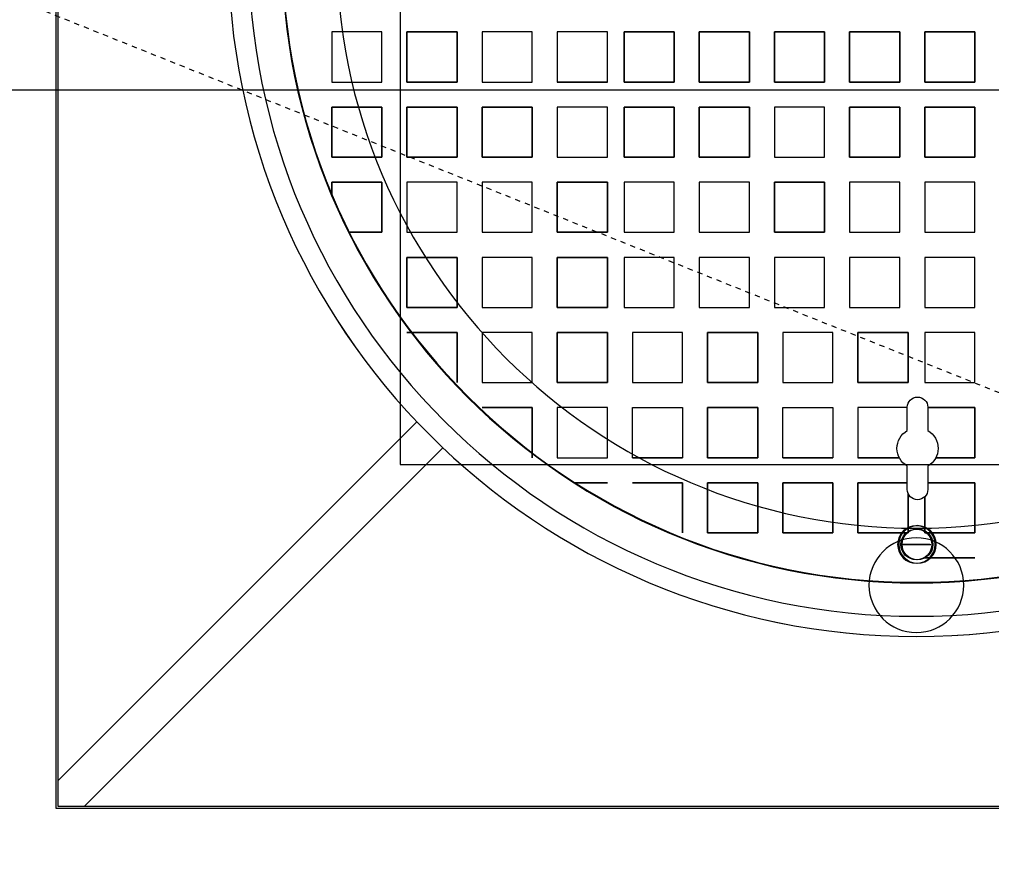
# Model space of a CAD drawing. Header units: millimetres. Extents: x 962 to 241049, y -15958 to 84407.
# Drawn here: x 162134 to 162699, y 18710 to 19197 of the extents above; entities that cross this region are included whole.
import ezdxf

# ---------------------------------------------------------------- set-up
doc = ezdxf.new("R2010")
doc.units = ezdxf.units.MM
doc.linetypes.add('Dash', pattern=[6, 3, -3])
for name, color, linetype, lineweight in [('A-ANNO-DIMS', 211, 'Continuous', 9), ('A-ANNO-DIMS-160', 211, 'Continuous', 9), ('C-PRKG', 70, 'Continuous', 9), ('C-PRKG-HDLN', 70, 'Dash', 9), ('G-IMPT', 8, 'Continuous', 9), ('M-EQPM', 50, 'Continuous', 9)]:
    doc.layers.add(name, color=color, linetype=linetype, lineweight=lineweight)
doc.styles.add('UTM Avo', font='UTM Avo.ttf', dxfattribs={"width": 0.9, "height": 400})
doc.dimstyles.new('1_Dim_chi_tiet_2_5', dxfattribs={"dimscale": 304.8, "dimtxt": 399.720379, "dimasz": 0.629921, "dimexe": 0.524934, "dimexo": 0.0625, "dimgap": 0.052493, "dimtad": 1, "dimdec": 0, "dimrnd": 5, "dimzin": 0, "dimdsep": 46, "dimtxsty": 'UTM Avo', "dimblk1": 'OBLIQUE', "dimblk2": 'OBLIQUE', "dimsah": 1, "dimcen": 0.09, "dimdle": 0.524934, "dimazin": 0, "dimtfac": 1, "dimtdec": 4, "dimtix": 1, "dimtmove": 0, "dimatfit": 3, "dimfxl": 1.049869, "dimfxlon": 1, "dimtvp": 1, "dimtolj": 1, "dimtzin": 0, "dimarcsym": 2})

# ---------------------------------------------------------------- blocks, each defined once
blk = doc.blocks.new('BAI XE PCCC - BAI XE PCCC-1477864-TKCS_MB TẦNG 1')
at = {"layer": 'C-PRKG-HDLN'}
blk.add_line((15000, -6000), (0, 0), dxfattribs=at)
blk = doc.blocks.new('TKTC_NAP THAM BE XLNT_260130 - TKTC_XREF_260130_NAP THAM BE XLNT_dwg_TTT-HOOD ACCESS - TTT-HOOD ACCESS-1904605-MB BỂ XLNT 2 HẦM 1-3399785-TKCS_MB TẦNG 1')
at = {"layer": 'G-IMPT'}
for p, q in [((169.97, -310.96), (169.97, -311.04)), ((16.21, -363.03), (0.08, -363.03))]:
    blk.add_line(p, q, dxfattribs=at)
at = {"layer": 'G-IMPT', "flags": 128}
for points in [[(3.81, -86.1), (3.81, -56.1), (-26.19, -56.1), (-26.19, -86.1), (3.81, -86.1), (3.81, -56.1), (-26.19, -56.1), (-26.19, -86.1), (3.81, -86.1), (3.81, -56.1), (-26.19, -56.1), (-26.19, -86.1), (3.81, -86.1), (3.81, -56.1), (-26.19, -56.1), (-26.19, -86.1), (3.81, -86.1), (-26.19, -86.1), (-26.19, -56.1), (3.81, -56.1), (3.81, -86.1), (-26.19, -86.1), (-26.19, -56.1), (3.81, -56.1), (3.81, -86.1), (-26.19, -86.1), (-26.19, -56.1), (3.81, -56.1), (3.81, -86.1), (-26.19, -86.1), (-26.19, -56.1), (3.81, -56.1)], [(48.81, -86.1), (48.81, -56.1), (18.81, -56.1), (18.81, -86.1), (48.81, -86.1), (48.81, -56.1), (18.81, -56.1), (18.81, -86.1), (48.81, -86.1), (48.81, -56.1), (18.81, -56.1), (18.81, -86.1), (48.81, -86.1), (48.81, -56.1), (18.81, -56.1), (18.81, -86.1), (48.81, -86.1), (18.81, -86.1), (18.81, -56.1), (48.81, -56.1), (48.81, -86.1), (18.81, -86.1), (18.81, -56.1), (48.81, -56.1), (48.81, -86.1), (18.81, -86.1), (18.81, -56.1), (48.81, -56.1), (48.81, -86.1), (18.81, -86.1), (18.81, -56.1), (48.81, -56.1)], [(93.81, -86.1), (93.81, -56.1), (63.81, -56.1), (63.81, -86.1), (93.81, -86.1), (93.81, -56.1), (63.81, -56.1), (63.81, -86.1), (93.81, -86.1), (93.81, -56.1), (63.81, -56.1), (63.81, -86.1), (93.81, -86.1), (93.81, -56.1), (63.81, -56.1), (63.81, -86.1), (93.81, -86.1), (63.81, -86.1), (63.81, -56.1), (93.81, -56.1), (93.81, -86.1), (63.81, -86.1), (63.81, -56.1), (93.81, -56.1), (93.81, -86.1), (63.81, -86.1), (63.81, -56.1), (93.81, -56.1), (93.81, -86.1), (63.81, -86.1), (63.81, -56.1), (93.81, -56.1)], [(138.81, -86.1), (138.81, -56.1), (108.81, -56.1), (108.81, -86.1), (138.81, -86.1), (138.81, -56.1), (108.81, -56.1), (108.81, -86.1), (138.81, -86.1), (138.81, -56.1), (108.81, -56.1), (108.81, -86.1), (138.81, -86.1), (138.81, -56.1), (108.81, -56.1), (108.81, -86.1), (138.81, -86.1), (108.81, -86.1), (108.81, -56.1), (138.81, -56.1), (138.81, -86.1), (108.81, -86.1), (108.81, -56.1), (138.81, -56.1), (138.81, -86.1), (108.81, -86.1), (108.81, -56.1), (138.81, -56.1), (138.81, -86.1), (108.81, -86.1), (108.81, -56.1), (138.81, -56.1)], [(183.81, -86.1), (183.81, -56.1), (153.81, -56.1), (153.81, -86.1), (183.81, -86.1), (183.81, -56.1), (153.81, -56.1), (153.81, -86.1), (183.81, -86.1), (183.81, -56.1), (153.81, -56.1), (153.81, -86.1), (183.81, -86.1), (183.81, -56.1), (153.81, -56.1), (153.81, -86.1), (183.81, -86.1), (153.81, -86.1), (153.81, -56.1), (183.81, -56.1), (183.81, -86.1), (153.81, -86.1), (153.81, -56.1), (183.81, -56.1), (183.81, -86.1), (153.81, -86.1), (153.81, -56.1), (183.81, -56.1), (183.81, -86.1), (153.81, -86.1), (153.81, -56.1), (183.81, -56.1)], [(223.81, -86.1), (193.81, -86.1), (193.81, -56.1), (223.81, -56.1), (223.81, -86.1), (193.81, -86.1), (193.81, -56.1), (223.81, -56.1), (223.81, -86.1), (193.81, -86.1), (223.81, -86.1), (193.81, -86.1)], [(268.81, -86.1), (238.81, -86.1), (238.81, -56.1), (268.81, -56.1), (268.81, -86.1), (238.81, -86.1), (238.81, -56.1), (268.81, -56.1), (268.81, -86.1), (238.81, -86.1), (238.81, -56.1), (268.81, -56.1)], [(313.81, -86.1), (313.81, -56.1), (283.81, -56.1), (283.81, -86.1), (313.81, -86.1), (313.81, -56.1), (283.81, -56.1), (283.81, -86.1), (313.81, -86.1), (313.81, -56.1), (283.81, -56.1), (283.81, -86.1), (313.81, -86.1), (313.81, -56.1), (283.81, -56.1), (283.81, -86.1), (313.81, -86.1), (283.81, -86.1), (283.81, -56.1), (313.81, -56.1)], [(358.81, -86.1), (328.81, -86.1), (328.81, -56.1), (358.81, -56.1), (358.81, -86.1), (328.81, -86.1), (328.81, -56.1), (358.81, -56.1), (358.81, -86.1), (328.81, -86.1), (328.81, -56.1), (358.81, -56.1), (358.81, -86.1), (328.81, -86.1), (328.81, -56.1), (358.81, -56.1), (358.81, -86.1), (328.81, -86.1), (328.81, -56.1), (358.81, -56.1), (358.81, -86.1), (328.81, -86.1), (328.81, -56.1), (358.81, -56.1)], [(3.81, -131.1), (3.81, -101.1), (-26.19, -101.1), (-26.19, -131.1), (3.81, -131.1), (3.81, -101.1), (-26.19, -101.1), (-26.19, -131.1), (3.81, -131.1), (3.81, -101.1), (-26.19, -101.1), (-26.19, -131.1), (3.81, -131.1), (3.81, -101.1), (-26.19, -101.1), (-26.19, -131.1), (3.81, -131.1), (3.81, -101.1), (-26.19, -101.1), (-26.19, -131.1), (3.81, -131.1), (3.81, -101.1), (-26.19, -101.1), (-26.19, -131.1), (3.81, -131.1), (3.81, -101.1), (-26.19, -101.1), (-26.19, -131.1), (3.81, -131.1), (-26.19, -131.1), (-26.19, -101.1), (3.81, -101.1)], [(48.81, -131.1), (48.81, -101.1), (18.81, -101.1), (18.81, -131.1), (48.81, -131.1), (48.81, -101.1), (18.81, -101.1), (18.81, -131.1), (48.81, -131.1), (48.81, -101.1), (18.81, -101.1), (18.81, -131.1), (48.81, -131.1), (48.81, -101.1), (18.81, -101.1), (18.81, -131.1), (48.81, -131.1), (48.81, -101.1), (18.81, -101.1), (18.81, -131.1), (48.81, -131.1), (48.81, -101.1), (18.81, -101.1), (18.81, -131.1), (48.81, -131.1), (48.81, -101.1), (18.81, -101.1), (18.81, -131.1), (48.81, -131.1), (18.81, -131.1), (18.81, -101.1), (48.81, -101.1)], [(93.81, -131.1), (63.81, -131.1), (63.81, -101.1), (93.81, -101.1), (93.81, -131.1), (63.81, -131.1), (63.81, -101.1), (93.81, -101.1), (93.81, -131.1), (63.81, -131.1), (63.81, -101.1), (93.81, -101.1), (93.81, -131.1), (63.81, -131.1), (63.81, -101.1), (93.81, -101.1), (93.81, -131.1), (63.81, -131.1), (63.81, -101.1), (93.81, -101.1), (93.81, -131.1), (63.81, -131.1), (63.81, -101.1), (93.81, -101.1), (93.81, -131.1), (63.81, -131.1), (63.81, -101.1), (93.81, -101.1), (93.81, -131.1), (63.81, -131.1), (63.81, -101.1), (93.81, -101.1)], [(138.81, -131.1), (138.81, -101.1), (108.81, -101.1), (108.81, -131.1), (138.81, -131.1), (138.81, -101.1), (108.81, -101.1), (108.81, -131.1), (138.81, -131.1), (138.81, -101.1), (108.81, -101.1), (108.81, -131.1), (138.81, -131.1), (138.81, -101.1), (108.81, -101.1), (108.81, -131.1), (138.81, -131.1), (138.81, -101.1), (108.81, -101.1), (108.81, -131.1), (138.81, -131.1), (138.81, -101.1), (108.81, -101.1), (108.81, -131.1), (138.81, -131.1), (138.81, -101.1), (108.81, -101.1), (108.81, -131.1), (138.81, -131.1), (108.81, -131.1), (108.81, -101.1), (138.81, -101.1)], [(183.81, -131.1), (183.81, -101.1), (153.81, -101.1), (153.81, -131.1), (183.81, -131.1), (183.81, -101.1), (153.81, -101.1), (153.81, -131.1), (183.81, -131.1), (183.81, -101.1), (153.81, -101.1), (153.81, -131.1), (183.81, -131.1), (183.81, -101.1), (153.81, -101.1), (153.81, -131.1), (183.81, -131.1), (183.81, -101.1), (153.81, -101.1), (153.81, -131.1), (183.81, -131.1), (183.81, -101.1), (153.81, -101.1), (153.81, -131.1), (183.81, -131.1), (183.81, -101.1), (153.81, -101.1), (153.81, -131.1), (183.81, -131.1), (153.81, -131.1), (153.81, -101.1), (183.81, -101.1)], [(223.81, -131.1), (193.81, -131.1), (193.81, -101.1), (223.81, -101.1), (223.81, -131.1), (193.81, -131.1), (193.81, -101.1), (223.81, -101.1), (223.81, -131.1), (193.81, -131.1), (193.81, -101.1), (223.81, -101.1), (223.81, -131.1), (193.81, -131.1), (193.81, -101.1), (223.81, -101.1), (223.81, -131.1), (193.81, -131.1), (193.81, -101.1), (223.81, -101.1), (223.81, -131.1), (193.81, -131.1), (193.81, -101.1), (223.81, -101.1), (223.81, -131.1), (193.81, -131.1), (193.81, -101.1), (223.81, -101.1), (223.81, -131.1), (193.81, -131.1), (193.81, -101.1), (223.81, -101.1)], [(268.81, -131.1), (268.81, -101.1), (238.81, -101.1), (238.81, -131.1), (268.81, -131.1), (268.81, -101.1), (238.81, -101.1), (238.81, -131.1), (268.81, -131.1), (268.81, -101.1), (238.81, -101.1), (238.81, -131.1), (268.81, -131.1), (268.81, -101.1), (238.81, -101.1), (238.81, -131.1), (268.81, -131.1), (268.81, -101.1), (238.81, -101.1), (238.81, -131.1), (268.81, -131.1), (268.81, -101.1), (238.81, -101.1), (238.81, -131.1), (268.81, -131.1), (268.81, -101.1), (238.81, -101.1), (238.81, -131.1), (268.81, -131.1), (238.81, -131.1), (238.81, -101.1), (268.81, -101.1)], [(313.81, -131.1), (313.81, -101.1), (283.81, -101.1), (283.81, -131.1), (313.81, -131.1), (283.81, -131.1), (283.81, -101.1), (313.81, -101.1), (313.81, -131.1), (283.81, -131.1), (283.81, -101.1), (313.81, -101.1)], [(358.81, -131.1), (358.81, -101.1), (328.81, -101.1), (328.81, -131.1), (358.81, -131.1), (328.81, -131.1), (328.81, -101.1), (358.81, -101.1), (358.81, -131.1), (328.81, -131.1), (328.81, -101.1), (358.81, -101.1), (358.81, -131.1), (328.81, -131.1), (328.81, -101.1), (358.81, -101.1)], [(3.81, -176.1), (-26.19, -176.1), (-26.19, -146.1), (3.81, -146.1), (3.81, -176.1), (-26.19, -176.1), (-26.19, -146.1), (3.81, -146.1), (3.81, -176.1), (-26.19, -176.1), (-26.19, -146.1), (3.81, -146.1), (3.81, -176.1), (-26.19, -176.1), (-26.19, -146.1), (3.81, -146.1), (3.81, -176.1), (-26.19, -176.1), (-26.19, -146.1), (3.81, -146.1), (3.81, -176.1), (-26.19, -176.1), (-26.19, -146.1), (3.81, -146.1), (3.81, -176.1), (-26.19, -176.1), (-26.19, -146.1), (3.81, -146.1), (3.81, -176.1), (-26.19, -176.1), (-26.19, -146.1), (3.81, -146.1), (3.81, -176.1), (-26.19, -176.1), (-26.19, -146.1), (3.81, -146.1)], [(48.81, -176.1), (18.81, -176.1), (18.81, -146.1), (48.81, -146.1), (48.81, -176.1), (18.81, -176.1), (18.81, -146.1), (48.81, -146.1), (48.81, -176.1), (18.81, -176.1), (18.81, -146.1), (48.81, -146.1), (48.81, -176.1), (18.81, -176.1), (18.81, -146.1), (48.81, -146.1), (48.81, -176.1), (18.81, -176.1), (18.81, -146.1), (48.81, -146.1), (48.81, -176.1), (18.81, -176.1), (18.81, -146.1), (48.81, -146.1), (48.81, -176.1), (18.81, -176.1), (18.81, -146.1), (48.81, -146.1), (48.81, -176.1), (18.81, -176.1), (18.81, -146.1), (48.81, -146.1), (48.81, -176.1), (18.81, -176.1), (18.81, -146.1), (48.81, -146.1)], [(93.81, -176.1), (93.81, -146.1), (63.81, -146.1), (63.81, -176.1), (93.81, -176.1), (93.81, -146.1), (63.81, -146.1), (63.81, -176.1), (93.81, -176.1), (93.81, -146.1), (63.81, -146.1), (63.81, -176.1), (93.81, -176.1), (93.81, -146.1), (63.81, -146.1), (63.81, -176.1), (93.81, -176.1), (93.81, -146.1), (63.81, -146.1), (63.81, -176.1), (93.81, -176.1), (93.81, -146.1), (63.81, -146.1), (63.81, -176.1), (93.81, -176.1), (93.81, -146.1), (63.81, -146.1), (63.81, -176.1), (93.81, -176.1), (63.81, -176.1), (63.81, -146.1), (93.81, -146.1), (93.81, -176.1), (63.81, -176.1), (63.81, -146.1), (93.81, -146.1)], [(138.81, -176.1), (108.81, -176.1), (108.81, -146.1), (138.81, -146.1), (138.81, -176.1), (108.81, -176.1), (108.81, -146.1), (138.81, -146.1), (138.81, -176.1), (108.81, -176.1), (108.81, -146.1), (138.81, -146.1), (138.81, -176.1), (108.81, -176.1), (108.81, -146.1), (138.81, -146.1), (138.81, -176.1), (108.81, -176.1), (108.81, -146.1), (138.81, -146.1), (138.81, -176.1), (108.81, -176.1), (108.81, -146.1), (138.81, -146.1), (138.81, -176.1), (108.81, -176.1), (108.81, -146.1), (138.81, -146.1), (138.81, -176.1), (108.81, -176.1), (108.81, -146.1), (138.81, -146.1), (138.81, -176.1), (108.81, -176.1), (108.81, -146.1), (138.81, -146.1)], [(183.81, -176.1), (153.81, -176.1), (153.81, -146.1), (183.81, -146.1), (183.81, -176.1), (153.81, -176.1), (153.81, -146.1), (183.81, -146.1), (183.81, -176.1), (153.81, -176.1), (153.81, -146.1), (183.81, -146.1), (183.81, -176.1), (153.81, -176.1), (153.81, -146.1), (183.81, -146.1), (183.81, -176.1), (153.81, -176.1), (153.81, -146.1), (183.81, -146.1), (183.81, -176.1), (153.81, -176.1), (153.81, -146.1), (183.81, -146.1), (183.81, -176.1), (153.81, -176.1), (153.81, -146.1), (183.81, -146.1), (183.81, -176.1), (153.81, -176.1), (153.81, -146.1), (183.81, -146.1), (183.81, -176.1), (153.81, -176.1), (153.81, -146.1), (183.81, -146.1)], [(223.81, -176.1), (223.81, -146.1), (193.81, -146.1), (193.81, -176.1), (223.81, -176.1), (223.81, -146.1), (193.81, -146.1), (193.81, -176.1), (223.81, -176.1), (193.81, -176.1), (193.81, -146.1), (223.81, -146.1), (223.81, -176.1), (193.81, -176.1), (193.81, -146.1), (223.81, -146.1), (223.81, -176.1), (193.81, -176.1), (193.81, -146.1), (223.81, -146.1), (223.81, -176.1), (193.81, -176.1), (193.81, -146.1), (223.81, -146.1), (223.81, -176.1), (193.81, -176.1), (193.81, -146.1), (223.81, -146.1), (223.81, -176.1), (193.81, -176.1), (193.81, -146.1), (223.81, -146.1), (223.81, -176.1), (193.81, -176.1), (193.81, -146.1), (223.81, -146.1), (223.81, -176.1), (193.81, -176.1), (193.81, -146.1), (223.81, -146.1), (223.81, -176.1), (193.81, -176.1), (193.81, -146.1), (223.81, -146.1), (223.81, -176.1), (193.81, -176.1), (193.81, -146.1), (223.81, -146.1)], [(268.81, -176.1), (238.81, -176.1), (238.81, -146.1), (268.81, -146.1), (268.81, -176.1), (238.81, -176.1), (238.81, -146.1), (268.81, -146.1), (268.81, -176.1), (238.81, -176.1), (238.81, -146.1), (268.81, -146.1), (268.81, -176.1), (238.81, -176.1), (238.81, -146.1), (268.81, -146.1), (268.81, -176.1), (238.81, -176.1), (238.81, -146.1), (268.81, -146.1), (268.81, -176.1), (238.81, -176.1), (238.81, -146.1), (268.81, -146.1), (268.81, -176.1), (238.81, -176.1), (238.81, -146.1), (268.81, -146.1), (268.81, -176.1), (238.81, -176.1), (238.81, -146.1), (268.81, -146.1), (268.81, -176.1), (238.81, -176.1), (238.81, -146.1), (268.81, -146.1), (268.81, -176.1), (238.81, -176.1), (238.81, -146.1), (268.81, -146.1)], [(313.81, -176.1), (283.81, -176.1), (283.81, -146.1), (313.81, -146.1), (313.81, -176.1), (283.81, -176.1), (283.81, -146.1), (313.81, -146.1), (313.81, -176.1), (283.81, -176.1), (283.81, -146.1), (313.81, -146.1), (313.81, -176.1), (283.81, -176.1), (283.81, -146.1), (313.81, -146.1)], [(358.81, -154.09), (358.81, -146.1), (328.81, -146.1), (328.81, -176.1), (348.66, -176.1), (328.81, -176.1), (328.81, -146.1), (358.81, -146.1), (358.81, -154.09), (358.81, -146.1), (328.81, -146.1), (328.81, -176.1), (348.66, -176.1), (328.81, -176.1), (328.81, -146.1), (358.81, -146.1)], [(3.81, -221.1), (-26.19, -221.1), (-26.19, -191.1), (3.81, -191.1), (3.81, -221.1), (-26.19, -221.1), (-26.19, -191.1), (3.81, -191.1), (3.81, -221.1), (-26.19, -221.1), (-26.19, -191.1), (3.81, -191.1), (3.81, -221.1), (-26.19, -221.1), (-26.19, -191.1), (3.81, -191.1)], [(48.81, -221.1), (18.81, -221.1), (18.81, -191.1), (48.81, -191.1), (48.81, -221.1), (18.81, -221.1), (18.81, -191.1), (48.81, -191.1), (48.81, -221.1), (18.81, -221.1), (18.81, -191.1), (48.81, -191.1), (48.81, -221.1), (18.81, -221.1), (18.81, -191.1), (48.81, -191.1)], [(93.81, -221.1), (63.81, -221.1), (63.81, -191.1), (93.81, -191.1), (93.81, -221.1), (63.81, -221.1), (63.81, -191.1), (93.81, -191.1), (93.81, -221.1), (63.81, -221.1), (63.81, -191.1), (93.81, -191.1), (93.81, -221.1), (63.81, -221.1), (63.81, -191.1), (93.81, -191.1)], [(138.81, -221.1), (108.81, -221.1), (108.81, -191.1), (138.81, -191.1), (138.81, -221.1), (108.81, -221.1), (108.81, -191.1), (138.81, -191.1), (138.81, -221.1), (108.81, -221.1), (108.81, -191.1), (138.81, -191.1), (138.81, -221.1), (108.81, -221.1), (108.81, -191.1), (138.81, -191.1)], [(183.81, -221.1), (153.81, -221.1), (153.81, -191.1), (183.81, -191.1), (183.81, -221.1), (153.81, -221.1), (153.81, -191.1), (183.81, -191.1), (183.81, -221.1), (153.81, -221.1), (153.81, -191.1), (183.81, -191.1), (183.81, -221.1), (153.81, -221.1), (153.81, -191.1), (183.81, -191.1)], [(223.81, -221.1), (223.81, -191.1), (193.81, -191.1), (193.81, -221.1), (223.81, -221.1), (223.81, -191.1), (193.81, -191.1), (193.81, -221.1), (223.81, -221.1), (223.81, -191.1), (193.81, -191.1), (193.81, -221.1), (223.81, -221.1), (223.81, -191.1), (193.81, -191.1), (193.81, -221.1), (223.81, -221.1), (223.81, -191.1), (193.81, -191.1), (193.81, -221.1), (223.81, -221.1), (223.81, -191.1), (193.81, -191.1), (193.81, -221.1), (223.81, -221.1), (223.81, -191.1), (193.81, -191.1), (193.81, -221.1), (223.81, -221.1), (223.81, -191.1), (193.81, -191.1), (193.81, -221.1), (223.81, -221.1), (193.81, -221.1), (193.81, -191.1), (223.81, -191.1), (223.81, -221.1), (193.81, -221.1), (193.81, -191.1), (223.81, -191.1), (223.81, -221.1), (193.81, -221.1), (193.81, -191.1), (223.81, -191.1), (223.81, -221.1), (193.81, -221.1), (193.81, -191.1), (223.81, -191.1), (223.81, -221.1), (193.81, -221.1), (193.81, -191.1), (223.81, -191.1), (223.81, -221.1), (193.81, -221.1), (193.81, -191.1), (223.81, -191.1), (223.81, -221.1), (193.81, -221.1), (193.81, -191.1), (223.81, -191.1), (223.81, -221.1), (193.81, -221.1), (193.81, -191.1), (223.81, -191.1)], [(268.81, -221.1), (238.81, -221.1), (238.81, -191.1), (268.81, -191.1), (268.81, -221.1), (238.81, -221.1), (238.81, -191.1), (268.81, -191.1), (268.81, -221.1), (238.81, -221.1), (238.81, -191.1), (268.81, -191.1), (268.81, -221.1), (238.81, -221.1), (238.81, -191.1), (268.81, -191.1), (268.81, -221.1), (238.81, -221.1), (238.81, -191.1), (268.81, -191.1), (268.81, -221.1), (238.81, -221.1), (238.81, -191.1), (268.81, -191.1), (268.81, -221.1), (238.81, -221.1), (238.81, -191.1), (268.81, -191.1), (268.81, -221.1), (238.81, -221.1), (238.81, -191.1), (268.81, -191.1), (268.81, -221.1), (238.81, -221.1), (238.81, -191.1), (268.81, -191.1), (268.81, -221.1), (238.81, -221.1), (238.81, -191.1), (268.81, -191.1)], [(313.81, -221.1), (313.81, -191.1), (283.81, -191.1), (283.81, -221.1), (313.81, -221.1), (283.81, -221.1), (283.81, -191.1), (313.81, -191.1), (313.81, -221.1), (283.81, -221.1), (283.81, -191.1), (313.81, -191.1), (313.81, -221.1), (283.81, -221.1), (283.81, -191.1), (313.81, -191.1), (313.81, -221.1), (283.81, -221.1), (283.81, -191.1), (313.81, -191.1), (313.81, -221.1), (283.81, -221.1), (283.81, -191.1), (313.81, -191.1)], [(3.81, -266.1), (-26.19, -266.1), (-26.19, -236.1), (3.81, -236.1), (3.81, -266.1), (-26.19, -266.1), (-26.19, -236.1), (3.81, -236.1)], [(88.81, -266.1), (58.81, -266.1), (58.81, -236.1), (88.81, -236.1), (88.81, -266.1), (58.81, -266.1), (58.81, -236.1), (88.81, -236.1), (88.81, -266.1), (58.81, -266.1), (58.81, -236.1), (88.81, -236.1), (88.81, -266.1), (58.81, -266.1), (58.81, -236.1), (88.81, -236.1), (88.81, -266.1), (58.81, -266.1), (58.81, -236.1), (88.81, -236.1), (88.81, -266.1), (58.81, -266.1), (58.81, -236.1), (88.81, -236.1), (88.81, -266.1), (58.81, -266.1), (58.81, -236.1), (88.81, -236.1), (88.81, -266.1), (58.81, -266.1), (58.81, -236.1), (88.81, -236.1), (88.81, -266.1), (58.81, -266.1), (58.81, -236.1), (88.81, -236.1), (88.81, -266.1), (58.81, -266.1), (58.81, -236.1), (88.81, -236.1), (88.81, -266.1), (58.81, -266.1), (58.81, -236.1), (88.81, -236.1)], [(133.81, -266.1), (133.81, -236.1), (103.81, -236.1), (103.81, -266.1), (133.81, -266.1), (133.81, -236.1), (103.81, -236.1), (103.81, -266.1), (133.81, -266.1), (133.81, -236.1), (103.81, -236.1), (103.81, -266.1), (133.81, -266.1), (133.81, -236.1), (103.81, -236.1), (103.81, -266.1), (133.81, -266.1), (133.81, -236.1), (103.81, -236.1), (103.81, -266.1), (133.81, -266.1), (133.81, -236.1), (103.81, -236.1), (103.81, -266.1), (133.81, -266.1), (133.81, -236.1), (103.81, -236.1), (103.81, -266.1), (133.81, -266.1), (133.81, -236.1), (103.81, -236.1), (103.81, -266.1), (133.81, -266.1), (133.81, -236.1), (103.81, -236.1), (103.81, -266.1), (133.81, -266.1), (133.81, -236.1), (103.81, -236.1), (103.81, -266.1), (133.81, -266.1), (103.81, -266.1), (103.81, -236.1), (133.81, -236.1), (133.81, -266.1), (103.81, -266.1), (103.81, -236.1), (133.81, -236.1)], [(178.81, -266.1), (148.81, -266.1), (148.81, -236.1), (178.81, -236.1), (178.81, -266.1), (148.81, -266.1), (148.81, -236.1), (178.81, -236.1), (178.81, -266.1), (148.81, -266.1), (148.81, -236.1), (178.81, -236.1), (178.81, -266.1), (148.81, -266.1), (148.81, -236.1), (178.81, -236.1), (178.81, -266.1), (148.81, -266.1), (148.81, -236.1), (178.81, -236.1), (178.81, -266.1), (148.81, -266.1), (148.81, -236.1), (178.81, -236.1)], [(223.81, -266.1), (223.81, -236.1), (193.81, -236.1), (193.81, -266.1), (223.81, -266.1), (223.81, -236.1), (193.81, -236.1), (193.81, -266.1), (223.81, -266.1), (193.81, -266.1), (193.81, -236.1), (223.81, -236.1), (223.81, -266.1), (193.81, -266.1), (193.81, -236.1), (223.81, -236.1), (223.81, -266.1), (193.81, -266.1), (193.81, -236.1), (223.81, -236.1), (223.81, -266.1), (193.81, -266.1), (193.81, -236.1), (223.81, -236.1), (223.81, -266.1), (193.81, -266.1), (193.81, -236.1), (223.81, -236.1), (223.81, -266.1), (193.81, -266.1), (193.81, -236.1), (223.81, -236.1), (223.81, -266.1), (193.81, -266.1), (193.81, -236.1), (223.81, -236.1), (223.81, -266.1), (193.81, -266.1), (193.81, -236.1), (223.81, -236.1), (223.81, -266.1), (193.81, -266.1), (193.81, -236.1), (223.81, -236.1), (223.81, -266.1), (193.81, -266.1), (193.81, -236.1), (223.81, -236.1)], [(268.81, -266.1), (238.81, -266.1), (238.81, -236.1), (268.81, -236.1), (268.81, -266.1), (238.81, -266.1), (238.81, -236.1), (268.81, -236.1), (268.81, -266.1), (238.81, -266.1), (238.81, -236.1), (268.81, -236.1), (268.81, -266.1), (238.81, -266.1), (238.81, -236.1), (268.81, -236.1), (268.81, -266.1), (238.81, -266.1), (238.81, -236.1), (268.81, -236.1), (268.81, -266.1), (238.81, -266.1), (238.81, -236.1), (268.81, -236.1), (268.81, -266.1), (238.81, -266.1), (238.81, -236.1), (268.81, -236.1), (268.81, -266.1), (238.81, -266.1), (238.81, -236.1), (268.81, -236.1)], [(313.81, -236.1), (283.81, -236.1), (283.81, -266.1), (283.81, -236.1), (313.81, -236.1), (283.81, -236.1), (283.81, -266.1), (283.81, -236.1)], [(1.97, -281.1), (-26.19, -281.1), (-26.19, -311.1), (-2.84, -311.1), (-26.19, -311.1), (-26.19, -281.1)], [(133.81, -311.1), (133.81, -281.1), (103.81, -281.1), (103.81, -311.1), (133.81, -311.1), (133.81, -281.1), (103.81, -281.1), (103.81, -311.1), (133.81, -311.1), (103.81, -311.1), (133.81, -311.1), (103.81, -311.1), (133.81, -311.1), (103.81, -311.1), (103.81, -281.1), (133.81, -281.1), (133.81, -311.1), (103.81, -311.1), (103.81, -281.1), (133.81, -281.1)], [(178.81, -311.1), (178.81, -281.1), (148.81, -281.1), (148.81, -311.1), (178.81, -311.1), (178.81, -281.1), (148.81, -281.1), (148.81, -311.1), (178.81, -311.1), (178.81, -281.1), (148.81, -281.1), (148.81, -311.1), (178.81, -311.1), (178.81, -281.1), (148.81, -281.1), (148.81, -311.1), (178.81, -311.1), (148.81, -311.1), (178.81, -311.1), (148.81, -311.1)], [(223.81, -311.1), (193.81, -311.1), (193.81, -281.1), (223.81, -281.1), (223.81, -311.1), (193.81, -311.1), (193.81, -281.1), (223.81, -281.1), (223.81, -311.1), (193.81, -311.1), (193.81, -281.1), (223.81, -281.1), (223.81, -311.1), (193.81, -311.1), (193.81, -281.1), (223.81, -281.1), (223.81, -311.1), (193.81, -311.1), (193.81, -281.1), (223.81, -281.1), (223.81, -311.1), (193.81, -311.1), (193.81, -281.1), (223.81, -281.1), (223.81, -311.1), (193.81, -311.1), (193.81, -281.1), (223.81, -281.1), (223.81, -311.1), (193.81, -311.1), (193.81, -281.1), (223.81, -281.1), (223.81, -311.1), (193.81, -311.1), (193.81, -281.1), (223.81, -281.1), (223.81, -311.1), (193.81, -311.1), (193.81, -281.1), (223.81, -281.1), (223.81, -311.1), (193.81, -311.1), (193.81, -281.1), (223.81, -281.1), (223.81, -311.1), (193.81, -311.1), (193.81, -281.1), (223.81, -281.1)], [(268.81, -281.1), (238.81, -281.1), (238.81, -311.1), (238.81, -281.1), (268.81, -281.1), (238.81, -281.1), (238.81, -311.1), (238.81, -281.1)], [(19.09, -311.1), (43.81, -311.1)], [(1.97, -326.1), (-26.19, -326.1), (-26.19, -356.1), (3.81, -356.1), (3.81, -334.51), (3.81, -356.1), (-26.19, -356.1), (-26.19, -326.1)], [(13.81, -332.49), (13.81, -356.1), (43.81, -356.1), (43.81, -326.1), (14.28, -326.1), (43.81, -326.1), (43.81, -356.1), (13.81, -356.1)], [(88.81, -356.1), (88.81, -326.1), (58.81, -326.1), (58.81, -356.1), (88.81, -356.1), (58.81, -356.1), (58.81, -326.1), (88.81, -326.1), (88.81, -356.1), (58.81, -356.1), (58.81, -326.1), (88.81, -326.1), (88.81, -356.1), (58.81, -356.1), (58.81, -326.1), (88.81, -326.1)], [(133.81, -356.1), (133.81, -326.1), (103.81, -326.1), (103.81, -356.1), (133.81, -356.1), (103.81, -356.1), (103.81, -326.1), (133.81, -326.1), (133.81, -356.1), (103.81, -356.1), (103.81, -326.1), (133.81, -326.1), (133.81, -356.1), (103.81, -356.1), (103.81, -326.1), (133.81, -326.1)], [(178.81, -326.1), (148.81, -326.1), (148.81, -356.1), (148.81, -326.1), (178.81, -326.1), (148.81, -326.1), (148.81, -356.1), (148.81, -326.1)], [(213.75, -326.1), (193.81, -326.1)], [(0.74, -363.07), (16.87, -363.07)], [(3.81, -371.1), (-26.19, -371.1)]]:
    blk.add_lwpolyline(points, close=True, dxfattribs=at)
for points in [[(13.81, -266.1), (43.81, -266.1), (43.81, -236.1), (13.81, -236.1), (13.81, -266.1), (43.81, -266.1), (43.81, -236.1), (13.81, -236.1), (13.81, -266.1), (43.81, -266.1), (43.81, -236.1), (13.81, -236.1), (13.81, -266.1), (43.81, -266.1), (43.81, -236.1), (13.81, -236.1), (13.81, -266.1), (43.81, -266.1), (43.81, -236.1), (13.81, -236.1), (13.81, -266.1), (43.81, -266.1), (43.81, -236.1), (13.81, -236.1), (13.81, -266.1), (43.81, -266.1), (43.81, -236.1), (13.81, -236.1), (13.81, -266.1), (43.81, -266.1), (43.81, -236.1), (13.81, -236.1), (13.81, -266.1), (43.81, -266.1), (43.81, -236.1), (13.81, -236.1), (13.81, -266.1), (43.81, -266.1), (43.81, -236.1), (13.81, -236.1), (13.81, -266.1), (43.81, -266.1), (43.81, -236.1), (13.81, -236.1), (13.81, -266.1), (43.81, -266.1), (43.81, -236.1), (13.81, -236.1), (13.81, -266.1), (43.81, -266.1), (43.81, -236.1), (13.81, -236.1), (13.81, -266.1), (43.81, -266.1), (43.81, -236.1), (13.81, -236.1), (13.81, -266.1), (43.81, -266.1), (43.81, -236.1), (13.81, -236.1), (13.81, -266.1), (43.81, -266.1), (43.81, -236.1), (13.81, -236.1), (13.81, -266.1), (43.81, -266.1), (43.81, -236.1), (13.81, -236.1), (13.81, -266.1), (43.81, -266.1), (43.81, -236.1), (13.81, -236.1), (13.81, -266.1), (43.81, -266.1), (43.81, -236.1), (13.81, -236.1), (13.81, -266.1), (43.81, -266.1), (43.81, -236.1), (13.81, -236.1), (13.81, -266.1), (43.81, -266.1), (13.81, -266.1), (13.81, -236.1), (43.81, -236.1), (43.81, -266.1), (13.81, -266.1), (13.81, -236.1), (43.81, -236.1), (43.81, -266.1)], [(1.97, -280.9), (1.97, -284.39), (1.97, -287.87), (1.97, -291.36), (1.97, -294.85)], [(14.28, -294.85), (14.28, -291.36), (14.28, -287.87), (14.28, -284.39), (14.28, -280.9)], [(14.28, -281.1), (43.81, -281.1), (43.81, -311.1)], [(88.81, -311.1), (88.81, -281.1), (58.81, -281.1), (58.81, -311.1), (88.81, -311.1), (88.81, -281.1), (58.81, -281.1), (58.81, -311.1), (88.81, -311.1), (88.81, -281.1), (58.81, -281.1), (58.81, -311.1), (88.81, -311.1), (58.81, -311.1), (88.81, -311.1), (58.81, -311.1)], [(1.97, -316.17), (1.97, -319.66), (1.97, -323.15), (1.97, -326.64), (1.97, -330.13)], [(14.28, -330.13), (14.28, -326.64), (14.28, -323.15), (14.28, -319.66), (14.28, -316.17)]]:
    blk.add_lwpolyline(points, dxfattribs=at)
at = {"layer": 'G-IMPT'}
for centre, radius in [((8.83, -6.08), 412.07), ((8.81, -6.1), 400), ((8.81, -6.1), 380), ((8.14, -363.03), 11.23), ((8.81, -363.07), 11.23), ((8.81, -363.07), 11.23)]:
    blk.add_circle(centre, radius, dxfattribs=at)
for centre, radius, start, end in [((8.13, -280.9), 6.15, 90, 180), ((8.13, -280.9), 6.15, 360, 90), ((8.13, -305.51), 12.31, 120, 240), ((8.13, -305.51), 12.31, 300, 60), ((8.13, -330.13), 6.15, 180, 270), ((8.13, -330.13), 6.15, 270, 360), ((8.14, -363.03), 9.23, 360, 180), ((8.14, -363.03), 9.23, 0, 180), ((8.81, -363.07), 9.23, 360, 180), ((8.81, -363.07), 9.23, 0, 180), ((8.81, -363.07), 9.23, 360, 180), ((8.81, -363.07), 9.23, 0, 180), ((8.14, -363.03), 9.23, 180, 360), ((8.14, -363.03), 9.23, 180, 360), ((8.81, -363.07), 9.23, 180, 360), ((8.81, -363.07), 9.23, 180, 360), ((8.81, -363.07), 9.23, 180, 360), ((8.81, -363.07), 9.23, 180, 360)]:
    blk.add_arc(centre, radius, start, end, dxfattribs=at)
blk = doc.blocks.new('TKTC_NAP THAM BE XLNT_260130 - TKTC_XREF_260130_NAP THAM BE XLNT_dwg_NAP THAM-3399787-TKCS_MB TẦNG 1')
at = {"layer": 'G-IMPT'}
for p, q in [((585591.41, -155522.9), (585382.87, -155314.36)), ((585367.77, -155329.46), (585576.32, -155538))]:
    blk.add_line(p, q, dxfattribs=at)
at = {"layer": 'G-IMPT', "flags": 128}
for points in [[(584592.58, -155539.17), (585592.58, -155539.17), (585592.58, -154539.17), (584592.58, -154539.17)], [(585591.41, -154540.33), (584593.74, -154540.33), (584593.74, -155538), (585591.41, -155538)]]:
    blk.add_lwpolyline(points, close=True, dxfattribs=at)
at = {"layer": 'G-IMPT'}
for centre, radius in [((585092.58, -155039.17), 400), ((585092.58, -155039.17), 368.54), ((585092.58, -155039.17), 337.08), ((585092.58, -155409.39), 27.53)]:
    blk.add_circle(centre, radius, dxfattribs=at)
at = {"xscale": 0.9707134767847465, "yscale": 0.9707134767847465, "zscale": 0.9707134767847465}
blk.add_blockref('TKTC_NAP THAM BE XLNT_260130 - TKTC_XREF_260130_NAP THAM BE XLNT_dwg_TTT-HOOD ACCESS - TTT-HOOD ACCESS-1904605-MB BỂ XLNT 2 HẦM 1-3399785-TKCS_MB TẦNG 1', (585084, -155033.27), dxfattribs=at)
blk = doc.blocks.new('TKTC_NAP THAM BE XLNT_260130 - TKTC_XREF_260130_NAP THAM BE XLNT_dwg-3399784-TKCS_MB TẦNG 1')
at = {"layer": 'G-IMPT', "flags": 128}
blk.add_lwpolyline([(96420.89, 18089.23), (97120.89, 18089.23), (97120.89, 18789.23), (96420.89, 18789.23)], close=True, dxfattribs=at)
at = {"extrusion": (0, 0, -1), "zscale": -1}
blk.add_blockref('TKTC_NAP THAM BE XLNT_260130 - TKTC_XREF_260130_NAP THAM BE XLNT_dwg_NAP THAM-3399787-TKCS_MB TẦNG 1', (-681813.47, 173428.39), dxfattribs=at)
blk = doc.blocks.new('TKTC_NAP THAM BE XLNT_260130 - NẮP THĂM BỂ XLNT-2335565-TKCS_MB TẦNG 1')
blk.add_blockref('TKTC_NAP THAM BE XLNT_260130 - TKTC_XREF_260130_NAP THAM BE XLNT_dwg-3399784-TKCS_MB TẦNG 1', (-83427.56, -14087.94))
blk = doc.blocks.new('DIMBLOCK10-TKCS_MB TẦNG 1')
at = {"layer": 'A-ANNO-DIMS-160'}
for p, q in [((154931.59, 19475.73), (154931.59, 18995.73)), ((154931.59, 19155.73), (154931.59, 19475.73)), ((163131.59, 19475.73), (163131.59, 18995.73)), ((163131.59, 19155.73), (163131.59, 19475.73)), ((154931.59, 19155.73), (163131.59, 19155.73))]:
    blk.add_line(p, q, dxfattribs=at)
at = {"layer": 'A-ANNO-DIMS-160', "lineweight": 25}
for p, q in [((154931.59, 19155.73), (155027.59, 19251.73)), ((163131.59, 19155.73), (163227.59, 19251.73)), ((154931.59, 19155.73), (154835.59, 19059.73)), ((163131.59, 19155.73), (163035.59, 19059.73))]:
    blk.add_line(p, q, dxfattribs=at)
at = {"layer": 'A-ANNO-DIMS-160', "color": 0, "insert": (158483.83, 19675.36), "char_height": 400, "width": 1314.6359, "attachment_point": 1, "line_spacing_factor": 1.110334, "style": 'UTM Avo'}
blk.add_mtext('8200', dxfattribs=at)
blk = doc.blocks.new('_Oblique')
at = {"color": 0, "linetype": 'ByBlock', "lineweight": -2}
blk.add_line((-0.5, -0.5), (0.5, 0.5), dxfattribs=at)

msp = doc.modelspace()

# ---------------------------------------------------------------- block references
at = {"layer": 'C-PRKG', "rotation": 180}
msp.add_blockref('BAI XE PCCC - BAI XE PCCC-1477864-TKCS_MB TẦNG 1', (172931.59, 14888.23), dxfattribs=at)
at = {"layer": 'M-EQPM'}
msp.add_blockref('TKTC_NAP THAM BE XLNT_260130 - NẮP THĂM BỂ XLNT-2335565-TKCS_MB TẦNG 1', (149361.59, 14936.64), dxfattribs=at)

# ---------------------------------------------------------------- dimensions: what is measured, and where the dimension line sits
at = {"layer": 'A-ANNO-DIMS'}
dim = msp.add_linear_dim(base=(163131.59, 19155.73), p1=(154931.59, 19475.73), p2=(163131.59, 19475.73), dimstyle='1_Dim_chi_tiet_2_5', override={"dimpost": '<>', "dimfxl": 8200}, dxfattribs=at)
dim.commit()
dim.dimension.update_dxf_attribs({"geometry": 'DIMBLOCK10-TKCS_MB TẦNG 1', "text_midpoint": (159031.59, 19378.72)})

doc.saveas('drawing.dxf')
